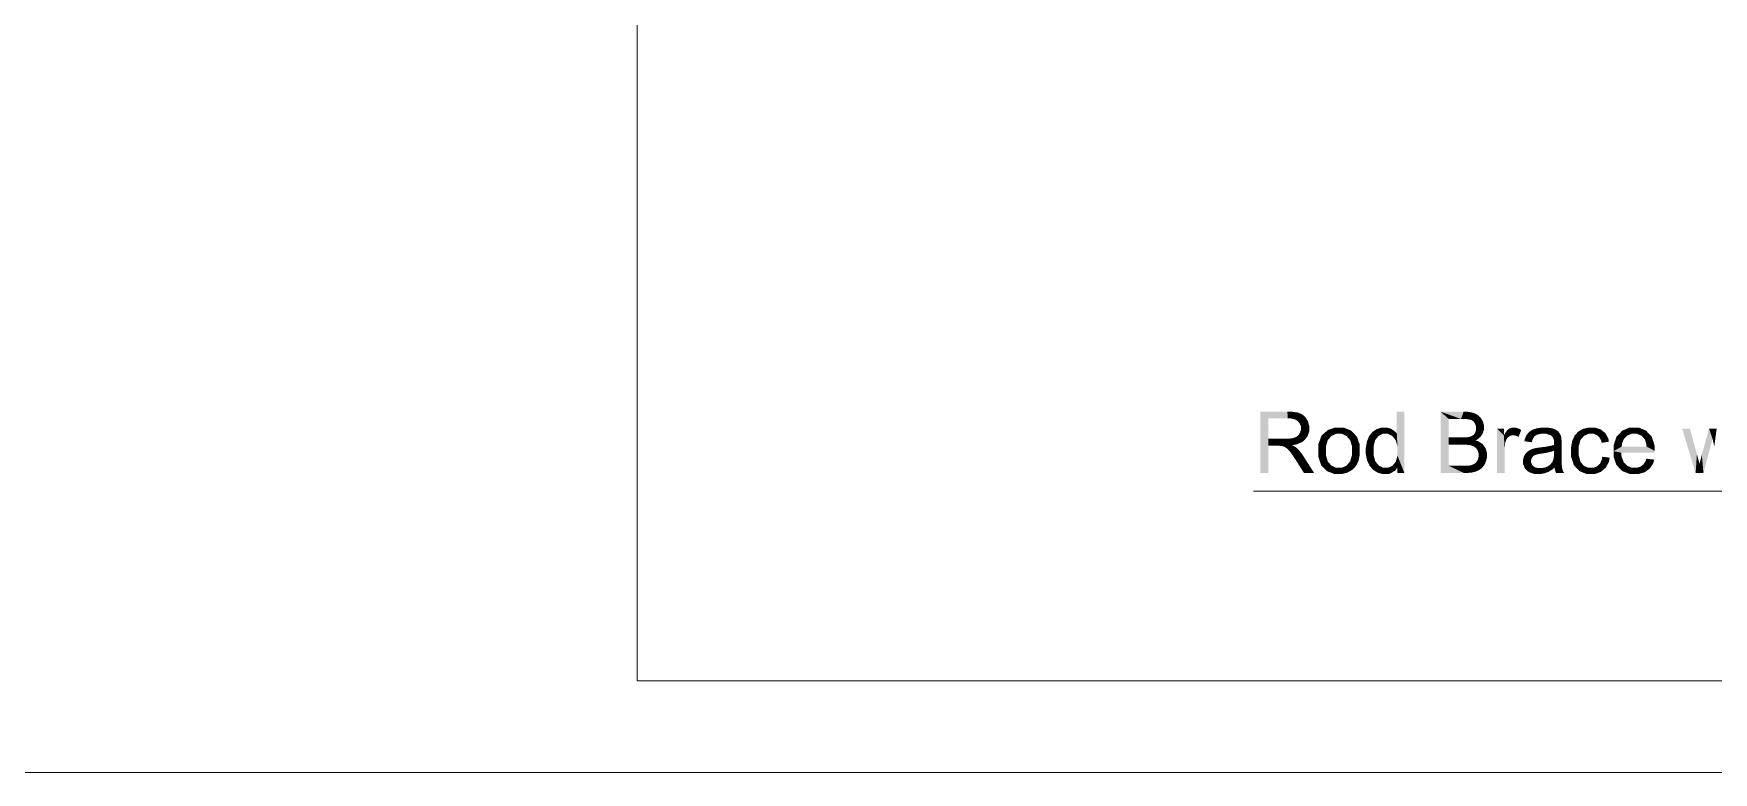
# Model space of a CAD drawing. Header units: millimetres. Extents: x 2 to 579, y 1 to 405.
# Drawn here: x 145.9 to 203.6, y 76.6 to 102 of the extents above; entities that cross this region are included whole.
import ezdxf

# ---------------------------------------------------------------- set-up
doc = ezdxf.new("R2010")
doc.units = ezdxf.units.MM
doc.linetypes.add('XKITLINE00', pattern=[0])
doc.layers.add('GraphicObject', color=6, linetype='Continuous', lineweight=0)
doc.layers.add('LinkedObject', color=7, linetype='Continuous', lineweight=0)

# ---------------------------------------------------------------- blocks, each defined once
blk = doc.blocks.new('*A3')
at = {"layer": 'GraphicObject', "color": 3, "linetype": 'XKITLINE00', "lineweight": 0}
blk.add_line((143.95, 76.605), (278.51, 76.605), dxfattribs=at)
blk = doc.blocks.new('*A4')
at = {"layer": 'LinkedObject'}
for points in [[(188.29, 88.062), (188.012, 86.885), (188.012, 88.991)], [(188.012, 88.991), (188.29, 88.759), (188.29, 88.062)], [(188.955, 88.759), (188.012, 88.991), (188.944, 88.991)], [(188.29, 88.759), (188.012, 88.991), (188.955, 88.759)], [(188.944, 88.991), (189.072, 88.759), (188.955, 88.759)], [(189.298, 88.963), (188.944, 88.991), (189.084, 88.991)], [(189.371, 88.934), (188.944, 88.991), (189.298, 88.963)], [(189.243, 88.711), (188.944, 88.991), (189.371, 88.934)], [(189.072, 88.759), (188.944, 88.991), (189.243, 88.711)], [(189.371, 88.934), (189.297, 88.663), (189.243, 88.711)], [(189.444, 88.906), (189.297, 88.663), (189.371, 88.934)], [(189.297, 88.663), (189.444, 88.906), (189.352, 88.615)], [(189.352, 88.615), (189.444, 88.906), (189.605, 88.734)], [(189.605, 88.734), (189.444, 88.906), (189.561, 88.806)], [(192.959, 88.991), (192.7, 88.235), (192.7, 88.991)], [(192.959, 88.991), (192.723, 87.782), (192.7, 88.235)], [(192.723, 87.782), (192.959, 88.991), (192.959, 86.885)], [(194.203, 88.991), (194.481, 87.858), (194.203, 86.885)], [(194.481, 88.107), (194.481, 87.858), (194.203, 88.991)], [(194.203, 88.991), (194.481, 88.743), (194.481, 88.107)], [(194.903, 88.743), (194.203, 88.991), (194.994, 88.991)], [(194.481, 88.743), (194.203, 88.991), (194.903, 88.743)], [(194.903, 88.743), (194.994, 88.991), (195.017, 88.743)], [(194.994, 88.991), (195.177, 88.728), (195.017, 88.743)], [(195.115, 88.991), (195.177, 88.728), (194.994, 88.991)], [(195.308, 88.959), (195.177, 88.728), (195.115, 88.991)], [(195.177, 88.728), (195.308, 88.959), (195.224, 88.713)], [(195.224, 88.713), (195.308, 88.959), (195.271, 88.698)], [(195.271, 88.698), (195.308, 88.959), (195.381, 88.927)], [(195.381, 88.927), (195.343, 88.644), (195.271, 88.698)], [(195.454, 88.895), (195.343, 88.644), (195.381, 88.927)], [(195.568, 88.797), (195.343, 88.644), (195.454, 88.895)], [(195.61, 88.73), (195.343, 88.644), (195.568, 88.797)], [(189.35, 88.228), (189.547, 88.039), (189.322, 88.185)], [(189.378, 88.272), (189.547, 88.039), (189.35, 88.228)], [(189.605, 88.734), (189.406, 88.492), (189.352, 88.615)], [(189.378, 88.272), (189.692, 88.417), (189.547, 88.039)], [(189.406, 88.366), (189.692, 88.417), (189.378, 88.272)], [(189.649, 88.662), (189.406, 88.492), (189.605, 88.734)], [(189.692, 88.503), (189.406, 88.492), (189.649, 88.662)], [(189.692, 88.417), (189.406, 88.492), (189.692, 88.503)], [(189.406, 88.492), (189.692, 88.417), (189.406, 88.417)], [(189.692, 88.417), (189.406, 88.366), (189.406, 88.417)], [(189.547, 88.039), (189.692, 88.417), (189.62, 88.116)], [(189.62, 88.116), (189.692, 88.417), (189.692, 88.305)], [(190.235, 88.276), (190, 87.649), (190.117, 88.174)], [(190.329, 88.013), (190, 87.649), (190.235, 88.276)], [(190.573, 88.446), (190.235, 88.276), (190.333, 88.361)], [(190.714, 88.446), (190.235, 88.276), (190.573, 88.446)], [(190.618, 88.231), (190.235, 88.276), (190.714, 88.446)], [(190.235, 88.276), (190.457, 88.158), (190.393, 88.086)], [(190.457, 88.158), (190.235, 88.276), (190.618, 88.231)], [(190.329, 88.013), (190.235, 88.276), (190.393, 88.086)], [(190.618, 88.231), (190.714, 88.446), (190.714, 88.231)], [(190.714, 88.446), (190.81, 88.231), (190.714, 88.231)], [(191.128, 88.343), (190.714, 88.446), (190.872, 88.446)], [(191.228, 88.24), (190.714, 88.446), (191.128, 88.343)], [(190.97, 88.158), (190.714, 88.446), (191.228, 88.24)], [(190.81, 88.231), (190.714, 88.446), (190.97, 88.158)], [(190.97, 88.158), (191.228, 88.24), (191.034, 88.085)], [(191.228, 88.24), (191.098, 88.012), (191.034, 88.085)], [(191.098, 88.012), (191.228, 88.24), (191.162, 87.798)], [(191.162, 87.798), (191.228, 88.24), (191.428, 87.67)], [(191.428, 87.852), (191.228, 88.24), (191.328, 88.137)], [(191.428, 87.67), (191.228, 88.24), (191.428, 87.852)], [(191.864, 88.297), (192.017, 88.09), (191.75, 88.155)], [(192.075, 88.161), (191.864, 88.297), (191.94, 88.347)], [(192.017, 88.09), (191.864, 88.297), (192.075, 88.161)], [(192.016, 88.396), (192.219, 88.231), (191.94, 88.347)], [(191.94, 88.347), (192.219, 88.231), (192.075, 88.161)], [(192.186, 88.446), (192.219, 88.231), (192.016, 88.396)], [(192.28, 88.446), (192.219, 88.231), (192.186, 88.446)], [(192.219, 88.231), (192.28, 88.446), (192.305, 88.231)], [(192.28, 88.446), (192.393, 88.231), (192.305, 88.231)], [(192.348, 88.446), (192.393, 88.231), (192.28, 88.446)], [(192.471, 88.417), (192.393, 88.231), (192.348, 88.446)], [(192.525, 88.387), (192.393, 88.231), (192.471, 88.417)], [(192.525, 88.387), (192.542, 88.158), (192.393, 88.231)], [(192.579, 88.358), (192.542, 88.158), (192.525, 88.387)], [(192.666, 88.282), (192.542, 88.158), (192.579, 88.358)], [(192.7, 88.235), (192.542, 88.158), (192.666, 88.282)], [(192.542, 88.158), (192.7, 88.235), (192.602, 88.085)], [(192.602, 88.085), (192.7, 88.235), (192.663, 88.011)], [(192.7, 88.235), (192.723, 87.782), (192.663, 88.011)], [(195.365, 88.236), (195.619, 88.198), (195.338, 88.199)], [(195.343, 88.644), (195.61, 88.73), (195.368, 88.604)], [(195.619, 88.198), (195.365, 88.236), (195.392, 88.272)], [(195.61, 88.73), (195.393, 88.564), (195.368, 88.604)], [(195.392, 88.272), (195.692, 88.452), (195.619, 88.198)], [(195.418, 88.364), (195.692, 88.452), (195.392, 88.272)], [(195.393, 88.564), (195.61, 88.73), (195.418, 88.472)], [(195.418, 88.472), (195.61, 88.73), (195.692, 88.452)], [(195.692, 88.452), (195.418, 88.42), (195.418, 88.472)], [(195.418, 88.42), (195.692, 88.452), (195.418, 88.364)], [(195.692, 88.525), (195.61, 88.73), (195.651, 88.664)], [(195.692, 88.452), (195.61, 88.73), (195.692, 88.525)], [(195.619, 88.198), (195.692, 88.452), (195.656, 88.258)], [(195.656, 88.258), (195.692, 88.452), (195.692, 88.385)], [(196.141, 88.412), (196.375, 88.18), (196.141, 86.885)], [(196.375, 88.18), (196.141, 88.412), (196.375, 88.412)], [(196.538, 88.394), (196.375, 88.18), (196.501, 88.368)], [(196.648, 88.178), (196.375, 88.18), (196.538, 88.394)], [(196.501, 88.368), (196.375, 88.18), (196.419, 88.261)], [(196.576, 88.42), (196.69, 88.178), (196.538, 88.394)], [(196.538, 88.394), (196.69, 88.178), (196.648, 88.178)], [(196.659, 88.446), (196.69, 88.178), (196.576, 88.42)], [(196.704, 88.446), (196.69, 88.178), (196.659, 88.446)], [(196.704, 88.446), (196.737, 88.178), (196.69, 88.178)], [(196.901, 88.404), (196.704, 88.446), (196.769, 88.446)], [(196.969, 88.363), (196.704, 88.446), (196.901, 88.404)], [(196.832, 88.151), (196.704, 88.446), (196.969, 88.363)], [(196.737, 88.178), (196.704, 88.446), (196.832, 88.151)], [(196.832, 88.151), (196.969, 88.363), (196.879, 88.124)], [(197.192, 88.238), (197.078, 87.976), (197.152, 88.188)], [(197.416, 88.136), (197.078, 87.976), (197.192, 88.238)], [(197.231, 88.288), (197.503, 88.199), (197.192, 88.238)], [(197.416, 88.136), (197.192, 88.238), (197.459, 88.167)], [(197.459, 88.167), (197.192, 88.238), (197.503, 88.199)], [(197.345, 88.365), (197.503, 88.199), (197.231, 88.288)], [(197.42, 88.392), (197.503, 88.199), (197.345, 88.365)], [(197.668, 88.446), (197.42, 88.392), (197.495, 88.419)], [(197.637, 88.231), (197.42, 88.392), (197.668, 88.446)], [(197.503, 88.199), (197.42, 88.392), (197.637, 88.231)], [(197.637, 88.231), (197.668, 88.446), (197.728, 88.231)], [(197.728, 88.231), (197.668, 88.446), (197.826, 88.231)], [(197.766, 88.446), (197.826, 88.231), (197.668, 88.446)], [(198.022, 88.423), (197.766, 88.446), (197.864, 88.446)], [(198.083, 88.4), (197.766, 88.446), (198.022, 88.423)], [(197.973, 88.187), (197.766, 88.446), (198.083, 88.4)], [(197.826, 88.231), (197.766, 88.446), (197.973, 88.187)], [(197.973, 88.187), (198.083, 88.4), (198.022, 88.143)], [(198.022, 88.143), (198.083, 88.4), (198.059, 88.111)], [(198.083, 88.4), (198.095, 88), (198.059, 88.111)], [(198.263, 88.284), (198.095, 88), (198.083, 88.4)], [(198.234, 88.319), (198.083, 88.4), (198.145, 88.377)], [(198.263, 88.284), (198.083, 88.4), (198.234, 88.319)], [(198.292, 88.249), (198.095, 88), (198.263, 88.284)], [(198.332, 88.161), (198.095, 88), (198.292, 88.249)], [(198.925, 88.307), (199.066, 88.093), (198.801, 88.168)], [(199.127, 88.163), (198.925, 88.307), (199.009, 88.353)], [(199.066, 88.093), (198.925, 88.307), (199.127, 88.163)], [(199.092, 88.399), (199.285, 88.233), (199.009, 88.353)], [(199.009, 88.353), (199.285, 88.233), (199.127, 88.163)], [(199.274, 88.446), (199.285, 88.233), (199.092, 88.399)], [(199.372, 88.446), (199.285, 88.233), (199.274, 88.446)], [(199.285, 88.233), (199.372, 88.446), (199.383, 88.233)], [(199.372, 88.446), (199.447, 88.233), (199.383, 88.233)], [(199.699, 88.383), (199.372, 88.446), (199.496, 88.446)], [(199.778, 88.32), (199.372, 88.446), (199.699, 88.383)], [(199.557, 88.194), (199.372, 88.446), (199.778, 88.32)], [(199.447, 88.233), (199.372, 88.446), (199.557, 88.194)], [(199.557, 88.194), (199.778, 88.32), (199.603, 88.155)], [(199.778, 88.32), (199.648, 88.116), (199.603, 88.155)], [(199.648, 88.116), (199.778, 88.32), (199.712, 88)], [(199.712, 88), (199.778, 88.32), (199.98, 87.961)], [(199.958, 88.077), (199.778, 88.32), (199.857, 88.256)], [(199.98, 87.961), (199.778, 88.32), (199.958, 88.077)], [(200.338, 88.233), (200.14, 87.828), (200.239, 88.127)], [(200.494, 88.054), (200.14, 87.828), (200.338, 88.233)], [(200.437, 88.339), (200.615, 88.173), (200.338, 88.233)], [(200.338, 88.233), (200.615, 88.173), (200.494, 88.054)], [(200.852, 88.446), (200.437, 88.339), (200.694, 88.446)], [(200.765, 88.233), (200.437, 88.339), (200.852, 88.446)], [(200.615, 88.173), (200.437, 88.339), (200.765, 88.233)], [(200.765, 88.233), (200.852, 88.446), (200.854, 88.233)], [(200.852, 88.446), (200.952, 88.233), (200.854, 88.233)], [(201.254, 88.342), (200.852, 88.446), (201.005, 88.446)], [(201.351, 88.237), (200.852, 88.446), (201.254, 88.342)], [(201.112, 88.158), (200.852, 88.446), (201.351, 88.237)], [(200.952, 88.233), (200.852, 88.446), (201.112, 88.158)], [(201.112, 88.158), (201.351, 88.237), (201.174, 88.084)], [(201.351, 88.237), (201.214, 88.036), (201.174, 88.084)], [(201.214, 88.036), (201.351, 88.237), (201.262, 87.891)], [(201.262, 87.891), (201.351, 88.237), (201.545, 87.84)], [(201.545, 87.84), (201.351, 88.237), (201.448, 88.133)], [(202.759, 88.412), (202.956, 86.885), (202.492, 88.412)], [(203.001, 87.529), (202.956, 86.885), (202.759, 88.412)], [(203.416, 88.412), (203.536, 88.06), (203.17, 87.517)], [(203.679, 88.412), (203.536, 88.06), (203.416, 88.412)], [(203.536, 88.06), (203.679, 88.412), (203.597, 87.798)], [(188.29, 88.062), (188.29, 87.82), (188.012, 86.885)], [(188.012, 86.885), (188.29, 87.82), (188.29, 86.885)], [(188.612, 87.82), (188.29, 88.062), (188.888, 88.062)], [(188.29, 87.82), (188.29, 88.062), (188.612, 87.82)], [(188.612, 87.82), (188.888, 88.062), (188.666, 87.82)], [(188.666, 87.82), (188.888, 88.062), (188.744, 87.815)], [(188.744, 87.815), (188.888, 88.062), (188.767, 87.81)], [(188.767, 87.81), (188.888, 88.062), (188.8, 87.802)], [(188.8, 87.802), (188.888, 88.062), (188.863, 87.774)], [(188.863, 87.774), (188.888, 88.062), (188.983, 88.062)], [(188.863, 87.774), (188.983, 88.062), (188.894, 87.754)], [(188.983, 88.062), (189.1, 87.843), (188.894, 87.754)], [(188.894, 87.754), (189.1, 87.843), (188.925, 87.734)], [(189.1, 87.843), (188.996, 87.664), (188.925, 87.734)], [(189.132, 88.082), (189.1, 87.843), (188.983, 88.062)], [(189.155, 87.817), (188.996, 87.664), (189.1, 87.843)], [(188.996, 87.664), (189.155, 87.817), (189.035, 87.614)], [(189.035, 87.614), (189.155, 87.817), (189.075, 87.563)], [(189.075, 87.563), (189.155, 87.817), (189.268, 87.739)], [(189.268, 87.739), (189.175, 87.418), (189.075, 87.563)], [(189.1, 87.843), (189.132, 88.082), (189.251, 87.864)], [(189.186, 88.102), (189.547, 88.039), (189.132, 88.082)], [(189.475, 87.962), (189.132, 88.082), (189.547, 88.039)], [(189.251, 87.864), (189.132, 88.082), (189.475, 87.962)], [(189.268, 87.739), (189.155, 87.817), (189.239, 87.764)], [(189.329, 87.683), (189.175, 87.418), (189.268, 87.739)], [(189.444, 87.542), (189.175, 87.418), (189.329, 87.683)], [(189.24, 88.122), (189.547, 88.039), (189.186, 88.102)], [(189.547, 88.039), (189.24, 88.122), (189.322, 88.185)], [(190.117, 88.174), (190, 87.649), (190, 87.86)], [(190.265, 87.795), (190, 87.649), (190.329, 88.013)], [(190, 87.649), (190.265, 87.795), (190.265, 87.648)], [(190, 87.649), (190.197, 87.057), (190, 87.455)], [(190.265, 87.502), (190.197, 87.057), (190, 87.649)], [(190.265, 87.502), (190, 87.649), (190.265, 87.648)], [(191.098, 87.284), (191.428, 87.67), (191.339, 87.207)], [(191.162, 87.507), (191.428, 87.67), (191.098, 87.284)], [(191.162, 87.798), (191.428, 87.67), (191.162, 87.657)], [(191.428, 87.67), (191.162, 87.507), (191.162, 87.657)], [(191.339, 87.207), (191.428, 87.67), (191.384, 87.291)], [(191.384, 87.291), (191.428, 87.67), (191.428, 87.523)], [(191.712, 88.062), (191.636, 87.647), (191.674, 87.969)], [(191.959, 88.02), (191.636, 87.647), (191.712, 88.062)], [(191.901, 87.798), (191.636, 87.647), (191.959, 88.02)], [(191.674, 87.969), (191.636, 87.647), (191.636, 87.761)], [(191.636, 87.647), (191.901, 87.798), (191.901, 87.647)], [(191.636, 87.647), (191.901, 87.5), (191.636, 87.53)], [(191.901, 87.5), (191.636, 87.647), (191.901, 87.647)], [(191.75, 88.155), (192.017, 88.09), (191.712, 88.062)], [(191.712, 88.062), (192.017, 88.09), (191.959, 88.02)], [(192.723, 87.782), (192.959, 86.885), (192.723, 87.625)], [(194.203, 86.885), (194.481, 87.858), (194.481, 87.134)], [(194.969, 87.858), (194.481, 88.107), (194.938, 88.107)], [(194.481, 87.858), (194.481, 88.107), (194.969, 87.858)], [(195.07, 87.858), (194.938, 88.107), (195.031, 88.107)], [(194.969, 87.858), (194.938, 88.107), (195.07, 87.858)], [(195.164, 88.119), (195.398, 88.006), (195.031, 88.107)], [(195.031, 88.107), (195.398, 88.006), (195.07, 87.858)], [(195.07, 87.858), (195.398, 88.006), (195.225, 87.841)], [(195.204, 88.131), (195.472, 88.042), (195.164, 88.119)], [(195.398, 88.006), (195.164, 88.119), (195.472, 88.042)], [(195.257, 88.147), (195.472, 88.042), (195.204, 88.131)], [(195.398, 88.006), (195.278, 87.823), (195.225, 87.841)], [(195.338, 88.199), (195.619, 88.198), (195.257, 88.147)], [(195.257, 88.147), (195.619, 88.198), (195.472, 88.042)], [(195.278, 87.823), (195.398, 88.006), (195.332, 87.805)], [(195.332, 87.805), (195.398, 88.006), (195.416, 87.744)], [(195.64, 87.882), (195.398, 88.006), (195.494, 87.978)], [(195.416, 87.744), (195.398, 88.006), (195.64, 87.882)], [(195.416, 87.744), (195.64, 87.882), (195.446, 87.701)], [(195.446, 87.701), (195.64, 87.882), (195.477, 87.657)], [(195.472, 88.042), (195.619, 88.198), (195.583, 88.138)], [(195.477, 87.657), (195.64, 87.882), (195.691, 87.815)], [(195.691, 87.815), (195.507, 87.555), (195.477, 87.657)], [(195.742, 87.747), (195.507, 87.555), (195.691, 87.815)], [(195.793, 87.588), (195.507, 87.555), (195.742, 87.747)], [(196.141, 86.885), (196.375, 88.18), (196.4, 86.885)], [(196.375, 88.18), (196.4, 87.684), (196.4, 86.885)], [(196.4, 87.684), (196.375, 88.18), (196.4, 87.766)], [(196.4, 87.766), (196.375, 88.18), (196.421, 87.917)], [(196.421, 87.917), (196.375, 88.18), (196.443, 87.986)], [(196.443, 87.986), (196.375, 88.18), (196.457, 88.031)], [(196.457, 88.031), (196.375, 88.18), (196.505, 88.102)], [(196.505, 88.102), (196.375, 88.18), (196.539, 88.127)], [(196.539, 88.127), (196.375, 88.18), (196.572, 88.153)], [(196.572, 88.153), (196.375, 88.18), (196.648, 88.178)], [(197.152, 88.188), (197.078, 87.976), (197.095, 88.057)], [(197.352, 88.023), (197.078, 87.976), (197.416, 88.136)], [(197.078, 87.976), (197.352, 88.023), (197.331, 87.942)], [(197.259, 87.669), (197.415, 87.488), (197.218, 87.641)], [(197.352, 87.712), (197.415, 87.488), (197.259, 87.669)], [(197.404, 87.726), (197.415, 87.488), (197.352, 87.712)], [(197.442, 87.736), (197.481, 87.517), (197.404, 87.726)], [(197.415, 87.488), (197.404, 87.726), (197.448, 87.502)], [(197.448, 87.502), (197.404, 87.726), (197.481, 87.517)], [(197.557, 87.756), (197.593, 87.542), (197.442, 87.736)], [(197.442, 87.736), (197.593, 87.542), (197.481, 87.517)], [(197.633, 87.765), (197.673, 87.554), (197.557, 87.756)], [(197.557, 87.756), (197.673, 87.554), (197.593, 87.542)], [(197.79, 87.784), (197.814, 87.574), (197.633, 87.765)], [(197.633, 87.765), (197.814, 87.574), (197.673, 87.554)], [(198.02, 87.828), (198.095, 87.652), (197.79, 87.784)], [(197.79, 87.784), (198.095, 87.652), (197.814, 87.574)], [(197.814, 87.574), (198.095, 87.652), (198.025, 87.623)], [(198.094, 87.854), (198.095, 87.652), (198.02, 87.828)], [(198.095, 87.88), (198.35, 88.075), (198.094, 87.854)], [(198.094, 87.854), (198.35, 88.075), (198.095, 87.652)], [(198.356, 87.87), (198.094, 87.557), (198.095, 87.652)], [(198.356, 87.525), (198.094, 87.557), (198.356, 87.87)], [(198.343, 88.108), (198.095, 88), (198.332, 88.161)], [(198.095, 88), (198.343, 88.108), (198.35, 88.075)], [(198.095, 88), (198.35, 88.075), (198.095, 87.921)], [(198.095, 87.921), (198.35, 88.075), (198.095, 87.914)], [(198.095, 87.914), (198.35, 88.075), (198.095, 87.88)], [(198.356, 87.956), (198.095, 87.652), (198.35, 88.075)], [(198.356, 87.87), (198.095, 87.652), (198.356, 87.956)], [(198.76, 88.075), (198.679, 87.643), (198.719, 87.983)], [(199.005, 88.023), (198.679, 87.643), (198.76, 88.075)], [(198.944, 87.802), (198.679, 87.643), (199.005, 88.023)], [(198.719, 87.983), (198.679, 87.643), (198.679, 87.766)], [(198.679, 87.643), (198.944, 87.802), (198.944, 87.65)], [(198.944, 87.496), (198.679, 87.643), (198.944, 87.65)], [(198.679, 87.643), (198.869, 87.056), (198.679, 87.452)], [(198.944, 87.496), (198.869, 87.056), (198.679, 87.643)], [(198.801, 88.168), (199.066, 88.093), (198.76, 88.075)], [(198.76, 88.075), (199.066, 88.093), (199.005, 88.023)], [(199.712, 88), (199.98, 87.961), (199.729, 87.923)], [(200.427, 87.895), (200.14, 87.828), (200.494, 88.054)], [(200.14, 87.828), (200.427, 87.895), (200.42, 87.795)], [(200.42, 87.795), (200.14, 87.636), (200.14, 87.828)], [(200.42, 87.795), (201.545, 87.651), (200.14, 87.636)], [(201.545, 87.64), (200.14, 87.636), (201.545, 87.651)], [(201.271, 87.795), (201.545, 87.651), (200.42, 87.795)], [(201.262, 87.891), (201.545, 87.84), (201.271, 87.795)], [(201.545, 87.651), (201.271, 87.795), (201.545, 87.84)], [(203.17, 87.517), (203.536, 88.06), (203.224, 86.885)], [(189.175, 87.418), (189.444, 87.542), (189.236, 87.323)], [(189.236, 87.323), (189.444, 87.542), (189.498, 87.458)], [(189.236, 87.323), (189.498, 87.458), (189.514, 86.885)], [(189.514, 86.885), (189.498, 87.458), (189.862, 86.885)], [(190, 87.455), (190.197, 87.057), (190.098, 87.16)], [(190.329, 87.283), (190.197, 87.057), (190.265, 87.502)], [(190.197, 87.057), (190.329, 87.283), (190.393, 87.21)], [(190.457, 87.137), (190.197, 87.057), (190.393, 87.21)], [(190.457, 87.137), (190.714, 86.851), (190.197, 87.057)], [(190.618, 87.064), (190.714, 86.851), (190.457, 87.137)], [(191.083, 86.945), (190.811, 87.064), (190.971, 87.137)], [(191.035, 87.211), (191.167, 86.991), (190.971, 87.137)], [(190.971, 87.137), (191.167, 86.991), (191.083, 86.945)], [(191.339, 87.207), (191.035, 87.211), (191.098, 87.284)], [(191.295, 87.123), (191.035, 87.211), (191.339, 87.207)], [(191.167, 86.991), (191.035, 87.211), (191.295, 87.123)], [(191.636, 87.53), (191.901, 87.5), (191.678, 87.323)], [(191.678, 87.323), (191.901, 87.5), (191.72, 87.233)], [(191.72, 87.233), (191.901, 87.5), (191.963, 87.282)], [(191.963, 87.282), (191.881, 87.002), (191.72, 87.233)], [(191.72, 87.233), (191.881, 87.002), (191.762, 87.143)], [(192.025, 87.209), (191.881, 87.002), (191.963, 87.282)], [(191.881, 87.002), (192.025, 87.209), (191.957, 86.952)], [(191.957, 86.952), (192.025, 87.209), (192.087, 87.137)], [(192.087, 87.137), (192.292, 86.851), (191.957, 86.952)], [(192.232, 87.064), (192.292, 86.851), (192.087, 87.137)], [(192.292, 86.851), (192.719, 87.079), (192.433, 86.851)], [(192.401, 87.064), (192.719, 87.079), (192.292, 86.851)], [(192.545, 87.133), (192.719, 87.079), (192.401, 87.064)], [(192.433, 86.851), (192.719, 87.079), (192.646, 86.965)], [(192.719, 87.079), (192.545, 87.133), (192.604, 87.203)], [(192.664, 87.272), (192.719, 87.079), (192.604, 87.203)], [(192.723, 87.483), (192.959, 86.885), (192.664, 87.272)], [(192.664, 87.272), (192.959, 86.885), (192.719, 87.079)], [(192.719, 87.079), (192.959, 86.885), (192.719, 86.885)], [(192.723, 87.625), (192.959, 86.885), (192.723, 87.483)], [(194.481, 87.134), (195.006, 86.885), (194.203, 86.885)], [(195.007, 87.134), (195.006, 86.885), (194.481, 87.134)], [(195.007, 87.134), (195.107, 86.885), (195.006, 86.885)], [(195.075, 87.134), (195.107, 86.885), (195.007, 87.134)], [(195.17, 87.139), (195.277, 86.903), (195.075, 87.134)], [(195.075, 87.134), (195.277, 86.903), (195.107, 86.885)], [(195.197, 87.144), (195.277, 86.903), (195.17, 87.139)], [(195.346, 86.92), (195.197, 87.144), (195.245, 87.152)], [(195.277, 86.903), (195.197, 87.144), (195.346, 86.92)], [(195.326, 87.181), (195.576, 87.024), (195.245, 87.152)], [(195.245, 87.152), (195.576, 87.024), (195.346, 86.92)], [(195.359, 87.201), (195.576, 87.024), (195.326, 87.181)], [(195.576, 87.024), (195.359, 87.201), (195.391, 87.221)], [(195.444, 87.28), (195.731, 87.221), (195.391, 87.221)], [(195.391, 87.221), (195.731, 87.221), (195.576, 87.024)], [(195.465, 87.318), (195.731, 87.221), (195.444, 87.28)], [(195.731, 87.221), (195.465, 87.318), (195.486, 87.357)], [(195.486, 87.357), (195.793, 87.496), (195.731, 87.221)], [(195.507, 87.446), (195.793, 87.496), (195.486, 87.357)], [(195.793, 87.496), (195.507, 87.555), (195.793, 87.588)], [(195.507, 87.555), (195.793, 87.496), (195.507, 87.496)], [(195.793, 87.496), (195.507, 87.446), (195.507, 87.496)], [(195.576, 87.024), (195.731, 87.221), (195.622, 87.059)], [(195.622, 87.059), (195.731, 87.221), (195.7, 87.157)], [(195.731, 87.221), (195.793, 87.496), (195.762, 87.284)], [(195.762, 87.284), (195.793, 87.496), (195.793, 87.422)], [(197.085, 87.493), (197.034, 87.288), (197.059, 87.446)], [(197.328, 87.39), (197.034, 87.288), (197.085, 87.493)], [(197.059, 87.446), (197.034, 87.288), (197.034, 87.344)], [(197.31, 87.329), (197.034, 87.288), (197.328, 87.39)], [(197.034, 87.288), (197.31, 87.329), (197.31, 87.295)], [(197.31, 87.243), (197.034, 87.288), (197.31, 87.295)], [(197.034, 87.288), (197.31, 87.243), (197.034, 87.193)], [(197.034, 87.193), (197.31, 87.243), (197.101, 87.036)], [(197.11, 87.539), (197.346, 87.418), (197.085, 87.493)], [(197.085, 87.493), (197.346, 87.418), (197.328, 87.39)], [(197.101, 87.036), (197.31, 87.243), (197.169, 86.974)], [(197.177, 87.613), (197.346, 87.418), (197.11, 87.539)], [(197.169, 86.974), (197.31, 87.243), (197.349, 87.157)], [(197.349, 87.157), (197.236, 86.913), (197.169, 86.974)], [(197.364, 87.446), (197.177, 87.613), (197.218, 87.641)], [(197.346, 87.418), (197.177, 87.613), (197.364, 87.446)], [(197.218, 87.641), (197.415, 87.488), (197.364, 87.446)], [(197.388, 87.123), (197.236, 86.913), (197.349, 87.157)], [(197.427, 87.088), (197.236, 86.913), (197.388, 87.123)], [(197.236, 86.913), (197.427, 87.088), (197.429, 86.851)], [(197.555, 86.851), (197.427, 87.088), (197.541, 87.054)], [(197.429, 86.851), (197.427, 87.088), (197.555, 86.851)], [(197.839, 86.901), (197.691, 87.054), (197.824, 87.086)], [(198.116, 87.073), (197.824, 87.086), (197.882, 87.119)], [(198.044, 87.012), (197.824, 87.086), (198.116, 87.073)], [(197.906, 86.926), (197.824, 87.086), (198.044, 87.012)], [(197.839, 86.901), (197.824, 87.086), (197.906, 86.926)], [(197.94, 87.152), (198.365, 87.117), (197.882, 87.119)], [(198.365, 87.117), (198.116, 87.073), (197.882, 87.119)], [(197.94, 87.152), (198.356, 87.345), (198.365, 87.117)], [(198.025, 87.241), (198.356, 87.345), (197.94, 87.152)], [(198.052, 87.298), (198.356, 87.345), (198.025, 87.241)], [(198.356, 87.345), (198.052, 87.298), (198.073, 87.342)], [(198.073, 87.342), (198.356, 87.525), (198.356, 87.345)], [(198.094, 87.471), (198.356, 87.525), (198.073, 87.342)], [(198.356, 87.525), (198.094, 87.471), (198.094, 87.557)], [(198.116, 87.073), (198.365, 87.117), (198.122, 87.019)], [(198.122, 87.019), (198.365, 87.117), (198.373, 87.069)], [(198.373, 87.069), (198.148, 86.925), (198.122, 87.019)], [(198.381, 87.021), (198.148, 86.925), (198.373, 87.069)], [(198.679, 87.452), (198.869, 87.056), (198.774, 87.158)], [(199.003, 87.273), (198.869, 87.056), (198.944, 87.496)], [(198.869, 87.056), (199.003, 87.273), (199.061, 87.203)], [(199.12, 87.134), (198.869, 87.056), (199.061, 87.203)], [(199.12, 87.134), (199.371, 86.851), (198.869, 87.056)], [(199.273, 87.064), (199.371, 86.851), (199.12, 87.134)], [(199.571, 87.111), (199.792, 87), (199.444, 87.064)], [(199.792, 87), (199.571, 87.111), (199.622, 87.158)], [(199.672, 87.204), (199.792, 87), (199.622, 87.158)], [(199.672, 87.204), (200.005, 87.412), (199.792, 87)], [(199.737, 87.348), (200.005, 87.412), (199.672, 87.204)], [(200.005, 87.412), (199.737, 87.348), (199.751, 87.445)], [(199.792, 87), (200.005, 87.412), (199.878, 87.074)], [(199.878, 87.074), (200.005, 87.412), (199.985, 87.28)], [(201.544, 87.605), (200.14, 87.636), (201.545, 87.64)], [(200.14, 87.636), (200.336, 87.058), (200.14, 87.45)], [(200.413, 87.457), (200.336, 87.058), (200.14, 87.636)], [(200.413, 87.457), (200.14, 87.636), (200.406, 87.582)], [(201.543, 87.582), (200.14, 87.636), (201.544, 87.605)], [(200.406, 87.582), (200.14, 87.636), (201.543, 87.582)], [(200.14, 87.45), (200.336, 87.058), (200.238, 87.161)], [(200.484, 87.264), (200.336, 87.058), (200.413, 87.457)], [(200.336, 87.058), (200.484, 87.264), (200.434, 86.955)], [(200.548, 87.198), (200.434, 86.955), (200.484, 87.264)], [(200.611, 87.131), (200.434, 86.955), (200.548, 87.198)], [(200.611, 87.131), (200.866, 86.851), (200.434, 86.955)], [(200.771, 87.064), (200.866, 86.851), (200.611, 87.131)], [(201.059, 87.102), (201.302, 86.981), (200.937, 87.064)], [(201.109, 87.139), (201.388, 87.045), (201.059, 87.102)], [(201.302, 86.981), (201.059, 87.102), (201.388, 87.045)], [(201.159, 87.176), (201.388, 87.045), (201.109, 87.139)], [(201.159, 87.176), (201.536, 87.344), (201.388, 87.045)], [(201.239, 87.296), (201.536, 87.344), (201.159, 87.176)], [(201.536, 87.344), (201.239, 87.296), (201.268, 87.378)], [(201.388, 87.045), (201.536, 87.344), (201.505, 87.227)], [(203.09, 87.203), (202.956, 86.885), (203.001, 87.529)], [(202.956, 86.885), (203.09, 87.203), (203.224, 86.885)], [(203.093, 87.215), (203.224, 86.885), (203.09, 87.203)], [(203.133, 87.372), (203.224, 86.885), (203.093, 87.215)], [(203.17, 87.517), (203.224, 86.885), (203.133, 87.372)], [(190.197, 87.057), (190.714, 86.851), (190.296, 86.954)], [(190.296, 86.954), (190.714, 86.851), (190.554, 86.851)], [(190.714, 86.851), (190.618, 87.064), (190.714, 87.064)], [(190.714, 86.851), (190.811, 87.064), (190.814, 86.851)], [(190.811, 87.064), (190.714, 86.851), (190.714, 87.064)], [(190.998, 86.898), (190.811, 87.064), (191.083, 86.945)], [(190.814, 86.851), (190.811, 87.064), (190.998, 86.898)], [(191.957, 86.952), (192.292, 86.851), (192.033, 86.902)], [(192.033, 86.902), (192.292, 86.851), (192.201, 86.851)], [(192.292, 86.851), (192.232, 87.064), (192.316, 87.064)], [(192.401, 87.064), (192.292, 86.851), (192.316, 87.064)], [(195.346, 86.92), (195.576, 87.024), (195.415, 86.938)], [(195.415, 86.938), (195.576, 87.024), (195.531, 86.99)], [(197.541, 87.054), (197.631, 86.851), (197.555, 86.851)], [(197.616, 87.054), (197.631, 86.851), (197.541, 87.054)], [(197.691, 87.054), (197.631, 86.851), (197.616, 87.054)], [(197.631, 86.851), (197.691, 87.054), (197.773, 86.876)], [(197.773, 86.876), (197.691, 87.054), (197.839, 86.901)], [(198.381, 87.021), (198.169, 86.885), (198.148, 86.925)], [(198.414, 86.929), (198.169, 86.885), (198.381, 87.021)], [(198.169, 86.885), (198.414, 86.929), (198.439, 86.885)], [(198.869, 87.056), (199.371, 86.851), (198.964, 86.954)], [(198.964, 86.954), (199.371, 86.851), (199.215, 86.851)], [(199.371, 86.851), (199.273, 87.064), (199.368, 87.064)], [(199.444, 87.064), (199.371, 86.851), (199.368, 87.064)], [(199.444, 87.064), (199.792, 87), (199.371, 86.851)], [(199.371, 86.851), (199.792, 87), (199.496, 86.851)], [(199.496, 86.851), (199.792, 87), (199.707, 86.926)], [(200.434, 86.955), (200.866, 86.851), (200.699, 86.851)], [(200.866, 87.064), (200.866, 86.851), (200.771, 87.064)], [(200.937, 87.064), (201.302, 86.981), (200.866, 86.851)], [(200.937, 87.064), (200.866, 86.851), (200.866, 87.064)], [(200.866, 86.851), (201.302, 86.981), (200.999, 86.851)], [(200.999, 86.851), (201.302, 86.981), (201.217, 86.916)]]:
    blk.add_hatch(color=7, dxfattribs=at).paths.add_polyline_path(points, flags=17)
at = {"layer": 'LinkedObject', "color": 2, "linetype": 'XKITLINE00', "lineweight": 0}
for p, q in [((166.63, 79.748), (166.63, 151.24)), ((250.782, 79.748), (166.63, 79.748))]:
    blk.add_line(p, q, dxfattribs=at)
at = {"layer": 'LinkedObject', "color": 7, "linetype": 'XKITLINE00', "lineweight": 0}
for p, q in [((187.78, 86.262), (189.903, 86.262)), ((189.903, 86.262), (191.537, 86.262)), ((191.537, 86.262), (193.171, 86.262)), ((193.171, 86.262), (193.989, 86.262)), ((193.989, 86.262), (195.949, 86.262)), ((195.949, 86.262), (196.929, 86.262)), ((196.929, 86.262), (198.563, 86.262)), ((198.563, 86.262), (200.033, 86.262)), ((200.033, 86.262), (201.667, 86.262)), ((201.667, 86.262), (202.484, 86.262)), ((202.484, 86.262), (204.607, 86.262))]:
    blk.add_line(p, q, dxfattribs=at)

msp = doc.modelspace()

# ---------------------------------------------------------------- block references
at = {"lineweight": 0}
for name in ['*A3', '*A4']:
    msp.add_blockref(name, (0, 0), dxfattribs=at)

doc.saveas('drawing.dxf')
